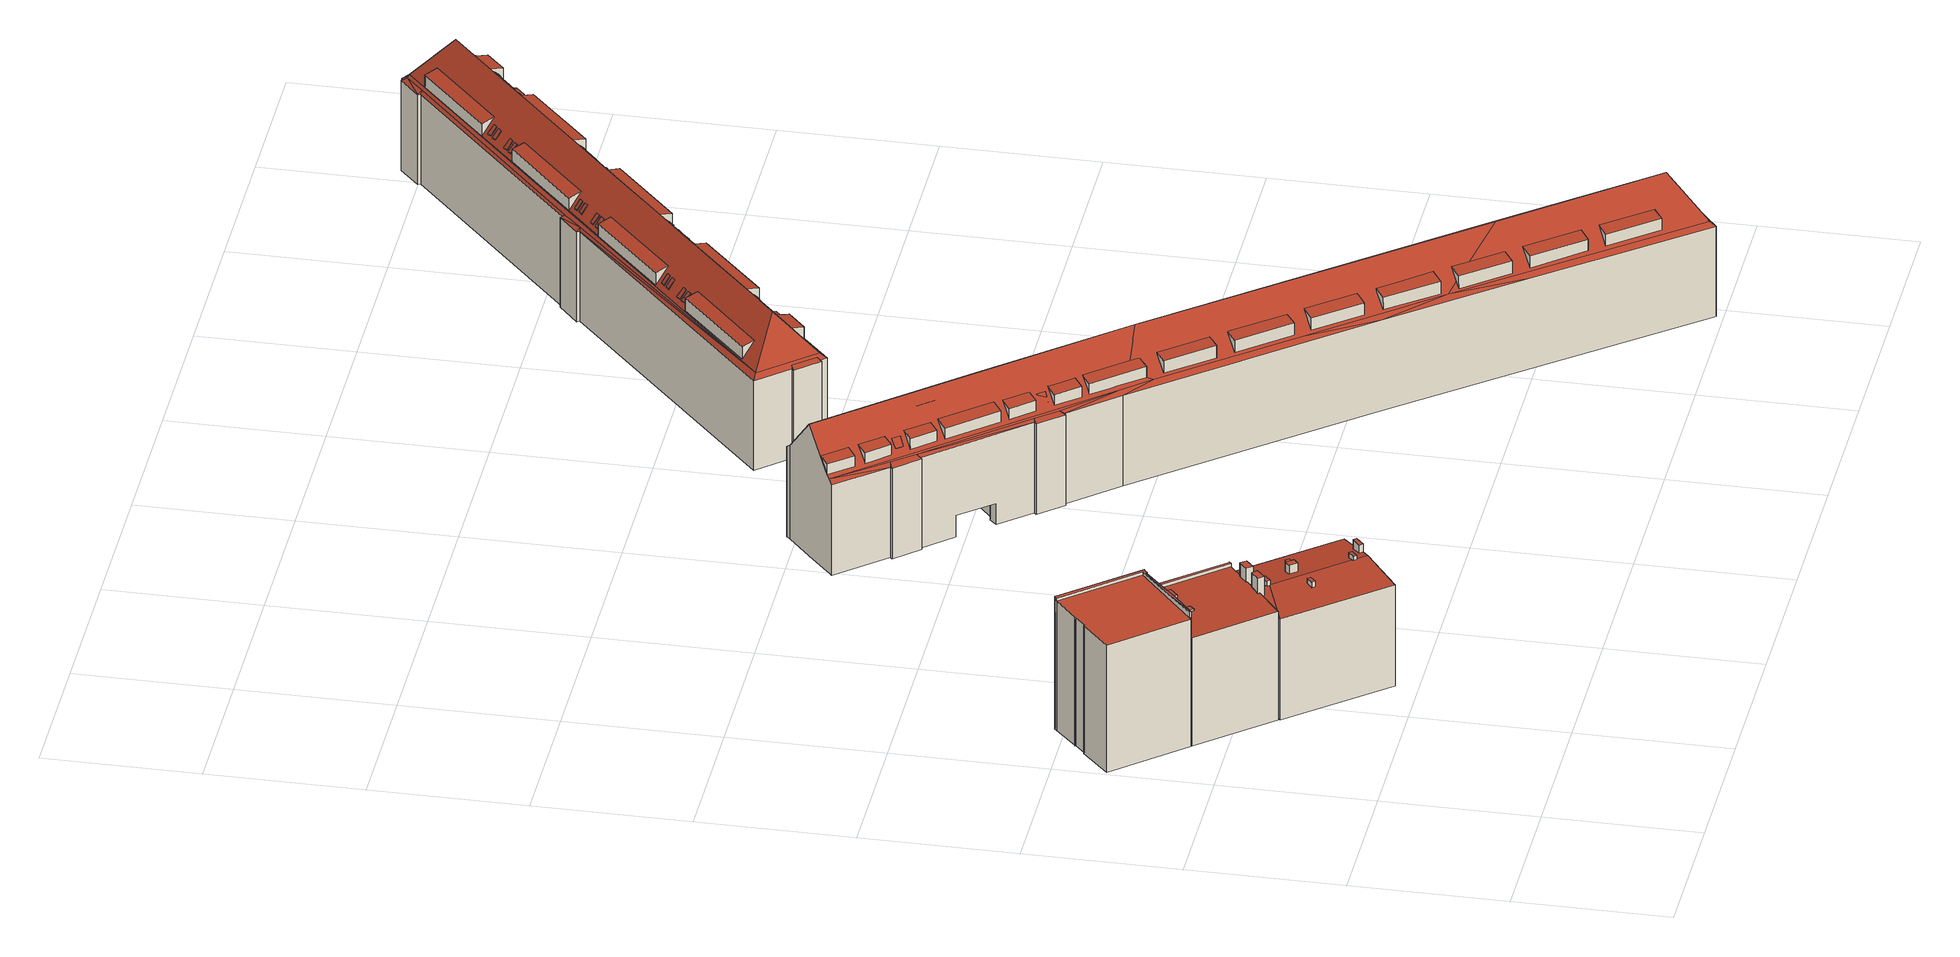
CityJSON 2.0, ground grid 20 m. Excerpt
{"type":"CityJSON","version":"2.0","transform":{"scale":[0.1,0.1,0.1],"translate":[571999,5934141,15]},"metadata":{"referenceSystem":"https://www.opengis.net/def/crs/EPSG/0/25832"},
"CityObjects":{
"building1":{"type":"Building","attributes":{"Grundfläche 2D":"278.230188","Grundhöhe NN":"15.889"},"children":["building1-1","building1-2","building1-3"],"geometry":[{"type":"Solid","lod":"3","boundaries":[[[[0,1,2]],[[3,4,5,6,7,8,9,10,11,12,13,14,15,16,17,18,19,20,1,0]],[[21,22,23,24,25,26,27,28,29,30,31,32,33,34,35,36,37,38,39,40,41,42]],[[0,2,43,44]],[[3,0,44,45]],[[4,3,45,46]],[[5,4,46,47]],[[6,5,47,48]],[[7,6,48,49]],[[9,8,7,49,50,23,22]],[[9,22,21,10]],[[10,21,42,11]],[[11,42,41,12]],[[12,41,40,13]],[[13,40,39,14]],[[15,14,39,38,51]],[[15,51,38,37,52,53,17,16]],[[19,18,17,53,54]],[[2,1,55,43]],[[20,19,54,56]],[[1,20,56,55]],[[52,37,36,35,57,58]],[[24,23,50,59]],[[25,24,59,60]],[[26,25,60,61]],[[27,26,61,62]],[[28,27,62,63]],[[32,31,64,65]],[[29,28,63,66]],[[30,29,66,67]],[[31,30,67,64]],[[33,32,65,68]],[[35,34,33,68,69,57]],[[66,63,62,61,60,59,50,49,48,47,46,45,44,43,55,56,54,53,52,58,57,69,68,65,64,67]]]],"semantics":{"surfaces":[{"type":"RoofSurface"},{"type":"WallSurface"},{"type":"GroundSurface"}],"values":[[0,0,0,1,1,1,1,1,1,1,1,1,1,1,1,1,1,1,1,1,1,1,1,1,1,1,1,1,1,1,1,1,1,2]]}}]},
"building1-1":{"type":"BuildingInstallation","parents":["building1"],"geometry":[{"type":"MultiSurface","lod":"3","boundaries":[[[70,71,72,73]],[[74,75,76,77,72,71]],[[74,78,79,75]],[[80,77,76,81,82,83,84,85]],[[7,8,9,71,70,73]],[[9,10,74,71]],[[78,74,10,11]],[[11,12,79,78]],[[75,79,12,13]],[[13,14,76,75]],[[14,15,81,76]],[[15,16,17,83,82,81]],[[17,18,19,84,83]],[[19,20,85,84]],[[80,85,20,86]],[[77,80,86,7,73,72]]],"semantics":{"surfaces":[{"type":"RoofSurface"},{"type":"WallSurface"}],"values":[0,0,0,0,1,1,1,1,1,1,1,1,1,1,1,1]}}]},
"building1-2":{"type":"BuildingInstallation","parents":["building1"],"geometry":[{"type":"MultiSurface","lod":"3","boundaries":[[[87,88,89,51,90]],[[37,89,88,87,35,36]],[[38,51,89,37]],[[38,34,90,51]],[[35,87,90,34]]],"semantics":{"surfaces":[{"type":"RoofSurface"},{"type":"WallSurface"}],"values":[0,1,1,1,1]}}]},
"building1-3":{"type":"BuildingInstallation","parents":["building1"],"geometry":[{"type":"MultiSurface","lod":"3","boundaries":[[[91,92,93,94]],[[94,93,95,96]],[[91,94,96,97]],[[92,91,97,98]],[[93,92,98,95]]],"semantics":{"surfaces":[{"type":"RoofSurface"},{"type":"WallSurface"}],"values":[0,1,1,1,1]}}]},
"building2":{"type":"Building","attributes":{"Grundfläche 2D":"198.498826","Grundhöhe NN":"16.097"},"children":["building2-1","building2-2","building2-3","building2-4","building2-5","building2-6","building2-7","building2-8"],"geometry":[{"type":"Solid","lod":"3","boundaries":[[[[99,100,101,102,103,104]],[[105,106,107,108,109,110,111,112,113,114,102,101,100,99,115,116,117,118,119,120]],[[102,114,102,101]],[[103,102,114,113,112,121,122,123]],[[104,103,124,125]],[[117,116,115,99,104,125,126]],[[118,117,126,127]],[[128,120,119,118,127,129]],[[105,120,128,130]],[[131,108,107,106,105,130,132]],[[110,109,133,134]],[[112,111,135,136]],[[122,121,137,138]],[[109,108,131,133]],[[111,110,134,135]],[[121,112,136,137]],[[123,122,138,139]],[[103,123,139,124]],[[133,131,132,130,128,129,127,126,125,124,139,138,137,136,135,134]]]],"semantics":{"surfaces":[{"type":"RoofSurface"},{"type":"WallSurface"},{"type":"GroundSurface"}],"values":[[0,0,0,0,1,1,1,1,1,1,1,1,1,1,1,1,1,1,2]]}}]},
"building2-1":{"type":"BuildingInstallation","parents":["building2"],"geometry":[{"type":"MultiSurface","lod":"3","boundaries":[[[140,141,142,143]],[[116,144,143,142]],[[140,143,144,145]],[[145,115,141,140]],[[115,116,142,141]]],"semantics":{"surfaces":[{"type":"RoofSurface"},{"type":"WallSurface"}],"values":[0,1,1,1,1]}}]},
"building2-2":{"type":"BuildingInstallation","parents":["building2"],"geometry":[{"type":"MultiSurface","lod":"3","boundaries":[[[146,147,148,149]],[[150,151,149,148]],[[151,152,146,149]],[[152,153,147,146]]],"semantics":{"surfaces":[{"type":"RoofSurface"},{"type":"WallSurface"}],"values":[0,1,1,1]}}]},
"building2-3":{"type":"BuildingInstallation","parents":["building2"],"geometry":[{"type":"MultiSurface","lod":"3","boundaries":[[[154,155,156,157]],[[158,159,157,156]],[[154,157,159,160]],[[160,161,155,154]],[[156,155,161,158]]],"semantics":{"surfaces":[{"type":"RoofSurface"},{"type":"WallSurface"}],"values":[0,1,1,1,1]}}]},
"building2-4":{"type":"BuildingInstallation","parents":["building2"],"geometry":[{"type":"MultiSurface","lod":"3","boundaries":[[[162,163,164,165]],[[166,163,162,167,100]],[[164,163,166,168]],[[101,169,165,164,168]],[[162,165,169,167]]],"semantics":{"surfaces":[{"type":"RoofSurface"},{"type":"WallSurface"}],"values":[0,1,1,1,1]}}]},
"building2-5":{"type":"BuildingInstallation","parents":["building2"],"geometry":[{"type":"MultiSurface","lod":"3","boundaries":[[[170,171,172,173,174,175,148,147]],[[176,175,174,173,177,178]],[[176,150,148,175]],[[153,179,170,147]],[[172,171,170,179,180,181]],[[181,177,173,172]]],"semantics":{"surfaces":[{"type":"RoofSurface"},{"type":"WallSurface"}],"values":[0,1,1,1,1,1]}}]},
"building2-6":{"type":"BuildingInstallation","parents":["building2"],"geometry":[{"type":"MultiSurface","lod":"3","boundaries":[[[182,183,184,185,186,187,188,189]],[[186,190,102,187]],[[188,187,102,191]],[[192,193,183,182,189,188,191,194]],[[193,114,195,185,184,183]],[[190,186,185,195]]],"semantics":{"surfaces":[{"type":"RoofSurface"},{"type":"WallSurface"}],"values":[0,1,1,1,1,1]}}]},
"building2-7":{"type":"BuildingInstallation","parents":["building2"],"geometry":[{"type":"MultiSurface","lod":"3","boundaries":[[[196,197,198,199,200,201]],[[202,108,109,199,198,197]],[[109,110,200,199]],[[110,111,203,196,201,200]],[[197,196,203,202]]],"semantics":{"surfaces":[{"type":"RoofSurface"},{"type":"WallSurface"}],"values":[0,1,1,1,1]}}]},
"building2-8":{"type":"BuildingInstallation","parents":["building2"],"geometry":[{"type":"MultiSurface","lod":"3","boundaries":[[[204,205,206,207,208,209]],[[205,204,210,113]],[[113,112,121,207,206,205]],[[121,122,208,207]],[[122,123,210,204,209,208]]],"semantics":{"surfaces":[{"type":"RoofSurface"},{"type":"WallSurface"}],"values":[0,1,1,1,1]}}]},
"building3":{"type":"Building","attributes":{"Grundfläche 2D":"1236.718769","Grundhöhe NN":"16.078"},"children":["building3-1","building3-2","building3-3","building3-4","building3-5","building3-6","building3-7","building3-8","building3-9","building3-10","building3-11","building3-12","building3-13","building3-14","building3-15","building3-16","building3-17","building3-18","building3-19","building3-20","building3-21","building3-22","building3-23","building3-24","building3-25","building3-26","building3-27","building3-28","building3-29"],"geometry":[{"type":"Solid","lod":"3","boundaries":[[[[211,212,213,214,215,216]],[[217,218,219,220,221,222]],[[223,224,225]],[[225,224,226,227]],[[228,229,230]],[[228,231,229]],[[232,233,231,234]],[[235,233,236]],[[235,237,233]],[[238,239,240,237]],[[241,240,239]],[[241,242,243,244]],[[241,244,240]],[[245,246,247,243,242]],[[248,249,246]],[[246,249,247]],[[248,250,251,249]],[[252,251,250]],[[253,254,255,256,257,258,252]],[[252,258,251]],[[259,254,253]],[[260,255,259]],[[255,254,259]],[[256,255,260]],[[261,262,263,264,257,256]],[[265,262,261]],[[266,262,265]],[[267,263,266]],[[266,263,262]],[[268,269,270,271,272,264,267]],[[267,264,263]],[[273,269,268]],[[274,270,273]],[[273,270,269]],[[271,270,274]],[[275,272,271]],[[276,277,275]],[[277,272,275]],[[278,279,277,276]],[[280,279,278]],[[281,279,280]],[[282,283,281]],[[281,283,279]],[[284,285,282]],[[285,283,282]],[[244,229,231,233,237,240]],[[277,279,283,272]],[[286,229,244,243,287,288,289,290,291,292,293,294,295,296,297,298],[299,300,301,302]],[[303,304,305,306,249,251,307,308,309],[310,311,312,313],[314,315,316,317,318,319]],[[320,287,243,247,249,306,321,309,308,295,294],[322,323,324,325,326,327],[216,328,329,330,213,212,211],[331,332,333,334],[335,336,337,338,339,340]],[[319,341,342,315,314]],[[343,344,345,346,347,348]],[[349,350,351,352,353]],[[295,354,355,356,283,285,297,296],[357,358,359,360,361,362,363,364,365],[366,367,368,369],[218,217,370,371,372,373]],[[374,257,375,376]],[[272,283,356,377,378,379,380,354,295,308,307,258,257,264],[374,381,382,383,384,375,257],[385,386,387,388,389,390,391,385,272],[392,349,393,394,395,350],[347,396,397,398,344,343,348],[399,400,401,402,403,404,405],[224,223,406,407,408,226,224,295],[409,410,409,388]],[[360,359,358,411,412,413,414,415,361]],[[416,417,390,389,388,418,419]],[[420,421,422,384,383,382]],[[423,424,312,311]],[[299,302,425,426]],[[294,293,292,427,428,320]],[[403,402,429,430,431,432,433]],[[309,321,434,435,303]],[[327,436,437,323,322]],[[355,354,380,379,438,439]],[[440,441,367,366]],[[442,443,331,334]],[[444,445,338,337]],[[234,231,228]],[[236,233,232]],[[238,237,235]],[[251,258,307]],[[216,215,328]],[[214,213,330,329]],[[329,328,215,214]],[[372,371,220,219]],[[220,371,370,217,222,221]],[[219,218,373,372]],[[227,226,408,407]],[[407,406,225,227]],[[223,225,406]],[[341,319,318]],[[318,317,342,341]],[[342,317,316,315]],[[398,397,346,345]],[[396,347,346,397]],[[345,344,398]],[[357,365,364,363,414,413,412,411]],[[363,362,415,414]],[[361,415,362]],[[411,358,357]],[[386,385,416,419]],[[385,391,417,416]],[[390,417,391]],[[419,418,388,387,386]],[[374,376,422,421]],[[422,376,375,384]],[[421,420,382,381,374]],[[424,313,312]],[[311,310,423]],[[424,423,310,313]],[[426,425,301,300]],[[426,300,299]],[[302,301,425]],[[287,320,428]],[[427,292,291,290]],[[288,287,428,427,290,289]],[[405,431,430,400,399]],[[405,404,432,431]],[[404,403,433,432]],[[430,429,402,401,400]],[[303,435,304]],[[434,321,306,305]],[[305,304,435,434]],[[436,327,326]],[[325,324,437,436,326]],[[323,437,324]],[[395,351,350]],[[395,394,352,351]],[[394,393,349,353,352]],[[350,349,392]],[[438,379,378]],[[378,377,439,438]],[[439,377,356,355]],[[369,440,366]],[[369,368,441,440]],[[367,441,368]],[[443,332,331]],[[334,333,442]],[[443,442,333,332]],[[338,445,340,339]],[[444,337,336]],[[335,340,445,444,336]],[[228,230,446,447]],[[234,228,447,448]],[[232,234,448,449]],[[236,232,449,450]],[[451,452,453,454,455,235,236,450]],[[238,235,455,456]],[[239,238,456,457]],[[241,239,457,458]],[[242,241,458,459]],[[460,461,462,250,248,246,245,242,459,463]],[[252,250,462,464]],[[253,252,464,465]],[[259,253,465,466]],[[260,259,466,467]],[[256,260,467,468]],[[261,256,468,469]],[[265,261,469,470]],[[266,265,470,471]],[[267,266,471,472]],[[268,267,472,473]],[[273,268,473,474]],[[274,273,474,475]],[[271,274,475,476]],[[275,271,476,477]],[[276,275,477,478]],[[278,276,478,479]],[[280,278,479,480]],[[281,280,480,481]],[[481,482,483,484,485,486,487,284,282,281]],[[230,229,286,298,297,285,488,489,490,491,446]],[[285,284,487,488]],[[492,493,494,495]],[[493,496,497,494]],[[497,496,483,482]],[[498,486,485,499]],[[499,500,501,498]],[[500,502,503,501]],[[502,504,505,503]],[[505,504,452,451]],[[506,454,453,507]],[[507,492,495,506]],[[473,472,471,470,469,468,467,466,465,464,462,461,460,463,459,458,457,456,455,454,506,495,494,497,482,481,480,479,478,477,476,475,474]],[[505,451,450,449,448,447,446,491,490,489,488,487,486,498,501,503]],[[453,452,504,502,500,499,485,484,483,496,493,492,507]]]],"semantics":{"surfaces":[{"type":"RoofSurface"},{"type":"WallSurface"},{"type":"GroundSurface"},{"type":"OuterCeilingSurface"}],"values":[[0,0,0,0,0,0,0,0,0,0,0,0,0,0,0,0,0,0,0,0,0,0,0,0,0,0,0,0,0,0,0,0,0,0,0,0,0,0,0,0,0,0,0,0,0,0,0,0,0,0,0,0,0,0,0,0,0,0,0,0,0,0,0,0,0,0,0,0,0,0,0,0,0,1,1,1,1,1,1,1,1,1,1,1,1,1,1,1,1,1,1,1,1,1,1,1,1,1,1,1,1,1,1,1,1,1,1,1,1,1,1,1,1,1,1,1,1,1,1,1,1,1,1,1,1,1,1,1,1,1,1,1,1,1,1,1,1,1,1,1,1,1,1,1,1,1,1,1,1,1,1,1,1,1,1,1,1,1,1,1,1,1,1,1,1,1,1,1,1,1,1,1,1,1,1,2,2,3]]}}]},
"building3-1":{"type":"BuildingInstallation","parents":["building3"],"geometry":[{"type":"MultiSurface","lod":"3","boundaries":[[[508,509,510,511]],[[511,510,512,513]],[[508,511,513,514]],[[509,508,514,515]],[[510,509,515,512]]],"semantics":{"surfaces":[{"type":"RoofSurface"},{"type":"WallSurface"}],"values":[0,1,1,1,1]}}]},
"building3-2":{"type":"BuildingInstallation","parents":["building3"],"geometry":[{"type":"MultiSurface","lod":"3","boundaries":[[[516,517,518,519]],[[517,516,520,521]],[[519,518,522,523]],[[516,519,523,520]],[[518,517,521,522]]],"semantics":{"surfaces":[{"type":"RoofSurface"},{"type":"WallSurface"}],"values":[0,1,1,1,1]}}]},
"building3-3":{"type":"BuildingInstallation","parents":["building3"],"geometry":[{"type":"MultiSurface","lod":"3","boundaries":[[[524,525,526,527]],[[528,529,524,527]],[[525,524,529]],[[527,526,528]]],"semantics":{"surfaces":[{"type":"RoofSurface"},{"type":"WallSurface"}],"values":[0,1,1,1]}}]},
"building3-4":{"type":"BuildingInstallation","parents":["building3"],"geometry":[{"type":"MultiSurface","lod":"3","boundaries":[[[530,531,532,533]],[[533,532,534,535]],[[530,533,535,536]],[[531,530,536,537]],[[532,531,537,534]]],"semantics":{"surfaces":[{"type":"RoofSurface"},{"type":"WallSurface"}],"values":[0,1,1,1,1]}}]},
"building3-5":{"type":"BuildingInstallation","parents":["building3"],"geometry":[{"type":"MultiSurface","lod":"3","boundaries":[[[538,539,540,541]],[[541,540,542,543]],[[538,541,543,544]],[[539,538,544,545]],[[540,539,545,542]]],"semantics":{"surfaces":[{"type":"RoofSurface"},{"type":"WallSurface"}],"values":[0,1,1,1,1]}}]},
"building3-6":{"type":"BuildingInstallation","parents":["building3"],"geometry":[{"type":"MultiSurface","lod":"3","boundaries":[[[546,547,548,549]],[[549,548,550,551]],[[546,549,551,552]],[[547,546,552,553]],[[548,547,553,550]]],"semantics":{"surfaces":[{"type":"RoofSurface"},{"type":"WallSurface"}],"values":[0,1,1,1,1]}}]},
"building3-7":{"type":"BuildingInstallation","parents":["building3"],"geometry":[{"type":"MultiSurface","lod":"3","boundaries":[[[554,555,556,557]],[[555,554,558,559]],[[557,556,560,561]],[[554,557,561,558]],[[556,555,559,560]]],"semantics":{"surfaces":[{"type":"RoofSurface"},{"type":"WallSurface"}],"values":[0,1,1,1,1]}}]},
"building3-8":{"type":"BuildingInstallation","parents":["building3"],"geometry":[{"type":"MultiSurface","lod":"3","boundaries":[[[562,563,564,565]],[[564,563,566,567]],[[565,564,567,568]],[[562,565,568,569]],[[563,562,569,566]]],"semantics":{"surfaces":[{"type":"RoofSurface"},{"type":"WallSurface"}],"values":[0,1,1,1,1]}}]},
"building3-9":{"type":"BuildingInstallation","parents":["building3"],"geometry":[{"type":"MultiSurface","lod":"3","boundaries":[[[570,571,572,573,574]],[[574,573,575,576]],[[577,571,570,574,576,578]],[[572,571,577,579]],[[573,572,579,575]]],"semantics":{"surfaces":[{"type":"RoofSurface"},{"type":"WallSurface"}],"values":[0,1,1,1,1]}}]},
"building3-10":{"type":"BuildingInstallation","parents":["building3"],"geometry":[{"type":"MultiSurface","lod":"3","boundaries":[[[580,581,582,583]],[[583,582,584,585]],[[581,580,586,587]],[[580,583,585,586]],[[582,581,587,584]]],"semantics":{"surfaces":[{"type":"RoofSurface"},{"type":"WallSurface"}],"values":[0,1,1,1,1]}}]},
"building3-11":{"type":"BuildingInstallation","parents":["building3"],"geometry":[{"type":"MultiSurface","lod":"3","boundaries":[[[588,589,590,591,592,593]],[[594,595,589,588]],[[595,591,590,589]],[[588,593,594]]],"semantics":{"surfaces":[{"type":"RoofSurface"},{"type":"WallSurface"}],"values":[0,1,1,1]}}]},
"building3-12":{"type":"BuildingInstallation","parents":["building3"],"geometry":[{"type":"MultiSurface","lod":"3","boundaries":[[[596,597,598,599]],[[599,598,600,601]],[[596,599,601,602]],[[597,596,602,603]],[[598,597,603,600]]],"semantics":{"surfaces":[{"type":"RoofSurface"},{"type":"WallSurface"}],"values":[0,1,1,1,1]}}]},
"building3-13":{"type":"BuildingInstallation","parents":["building3"],"geometry":[{"type":"MultiSurface","lod":"3","boundaries":[[[604,605,606,607]],[[605,608,606]],[[607,609,604]],[[605,604,609,608]]],"semantics":{"surfaces":[{"type":"RoofSurface"},{"type":"WallSurface"}],"values":[0,1,1,1]}}]},
"building3-14":{"type":"BuildingInstallation","parents":["building3"],"geometry":[{"type":"MultiSurface","lod":"3","boundaries":[[[610,611,612,613]],[[612,611,614,615]],[[611,610,616,614]],[[610,613,617,616]],[[613,612,615,617]]],"semantics":{"surfaces":[{"type":"RoofSurface"},{"type":"WallSurface"}],"values":[0,1,1,1,1]}}]},
"building3-15":{"type":"BuildingInstallation","parents":["building3"],"geometry":[{"type":"MultiSurface","lod":"3","boundaries":[[[618,619,620,621,622,623]],[[624,625,621,620]],[[623,622,621,625,626]],[[626,627,628,619,618,623]],[[628,624,620,619]]],"semantics":{"surfaces":[{"type":"RoofSurface"},{"type":"WallSurface"}],"values":[0,1,1,1,1]}}]},
"building3-16":{"type":"BuildingInstallation","parents":["building3"],"geometry":[{"type":"MultiSurface","lod":"3","boundaries":[[[629,630,631,632,633]],[[629,634,631,630]],[[634,635,632,631]],[[633,632,635]]],"semantics":{"surfaces":[{"type":"RoofSurface"},{"type":"WallSurface"}],"values":[0,1,1,1]}}]},
"building3-17":{"type":"BuildingInstallation","parents":["building3"],"geometry":[{"type":"MultiSurface","lod":"3","boundaries":[[[636,637,638,639]],[[638,637,640,641]],[[639,638,641,642]],[[636,639,642,643]],[[637,636,643,640]]],"semantics":{"surfaces":[{"type":"RoofSurface"},{"type":"WallSurface"}],"values":[0,1,1,1,1]}}]},
"building3-18":{"type":"BuildingInstallation","parents":["building3"],"geometry":[{"type":"MultiSurface","lod":"3","boundaries":[[[644,645,646,647]],[[647,646,648,649]],[[649,650,644,647]],[[645,644,650]]],"semantics":{"surfaces":[{"type":"RoofSurface"},{"type":"WallSurface"}],"values":[0,1,1,1]}}]},
"building3-19":{"type":"BuildingInstallation","parents":["building3"],"geometry":[{"type":"MultiSurface","lod":"3","boundaries":[[[651,652,653,654]],[[654,653,655,656]],[[653,652,657,655]],[[651,654,656,658]],[[652,651,658,657]]],"semantics":{"surfaces":[{"type":"RoofSurface"},{"type":"WallSurface"}],"values":[0,1,1,1,1]}}]},
"building3-20":{"type":"BuildingInstallation","parents":["building3"],"geometry":[{"type":"MultiSurface","lod":"3","boundaries":[[[659,660,661,662]],[[660,659,663,664]],[[661,660,664,665]],[[662,661,665,666]],[[659,662,666,663]]],"semantics":{"surfaces":[{"type":"RoofSurface"},{"type":"WallSurface"}],"values":[0,1,1,1,1]}}]},
"building3-21":{"type":"BuildingInstallation","parents":["building3"],"geometry":[{"type":"MultiSurface","lod":"3","boundaries":[[[667,668,669,298,670,671,672]],[[673,668,667,672,286,674]],[[675,669,668,673]],[[298,286,672,671,670]]],"semantics":{"surfaces":[{"type":"RoofSurface"},{"type":"WallSurface"}],"values":[0,1,1,1]}}]},
"building3-22":{"type":"BuildingInstallation","parents":["building3"],"geometry":[{"type":"MultiSurface","lod":"3","boundaries":[[[676,677,678,679]],[[679,678,680,681]],[[676,679,681,682]],[[677,676,682,683]],[[678,677,683,680]]],"semantics":{"surfaces":[{"type":"RoofSurface"},{"type":"WallSurface"}],"values":[0,1,1,1,1]}}]},
"building3-23":{"type":"BuildingInstallation","parents":["building3"],"geometry":[{"type":"MultiSurface","lod":"3","boundaries":[[[684,685,686,687,688]],[[689,690,686,685]],[[691,692,689,685,684,688]],[[693,691,688,687]],[[694,693,687,686,690]]],"semantics":{"surfaces":[{"type":"RoofSurface"},{"type":"WallSurface"}],"values":[0,1,1,1,1]}}]},
"building3-24":{"type":"BuildingInstallation","parents":["building3"],"geometry":[{"type":"MultiSurface","lod":"3","boundaries":[[[695,696,697,698]],[[697,696,699,700]],[[696,695,701,699]],[[698,697,700,702]],[[695,698,702,701]]],"semantics":{"surfaces":[{"type":"RoofSurface"},{"type":"WallSurface"}],"values":[0,1,1,1,1]}}]},
"building3-25":{"type":"BuildingInstallation","parents":["building3"],"geometry":[{"type":"MultiSurface","lod":"3","boundaries":[[[703,704,705,706]],[[706,705,707,708]],[[703,706,708,709]],[[704,703,709,710]],[[705,704,710,707]]],"semantics":{"surfaces":[{"type":"RoofSurface"},{"type":"WallSurface"}],"values":[0,1,1,1,1]}}]},
"building3-26":{"type":"BuildingInstallation","parents":["building3"],"geometry":[{"type":"MultiSurface","lod":"3","boundaries":[[[711,712,713,714,715]],[[716,717,713,712]],[[718,719,711,715]],[[718,715,714,713,717,720]],[[711,719,721]],[[712,711,721,716]]],"semantics":{"surfaces":[{"type":"RoofSurface"},{"type":"WallSurface"}],"values":[0,1,1,1,1,1]}}]},
"building3-27":{"type":"BuildingInstallation","parents":["building3"],"geometry":[{"type":"MultiSurface","lod":"3","boundaries":[[[722,723,724,725,726]],[[727,724,723]],[[727,728,725,724]],[[726,725,728,729]]],"semantics":{"surfaces":[{"type":"RoofSurface"},{"type":"WallSurface"}],"values":[0,1,1,1]}}]},
"building3-28":{"type":"BuildingInstallation","parents":["building3"],"geometry":[{"type":"MultiSurface","lod":"3","boundaries":[[[730,731,732,733]],[[731,730,734,735]],[[733,732,736,737]],[[730,733,737,734]],[[732,731,735,736]]],"semantics":{"surfaces":[{"type":"RoofSurface"},{"type":"WallSurface"}],"values":[0,1,1,1,1]}}]},
"building3-29":{"type":"BuildingInstallation","parents":["building3"],"geometry":[{"type":"MultiSurface","lod":"3","boundaries":[[[738,739,740,741,742,743]],[[744,409,738,743]],[[409,745,739,738]],[[746,747,741,740]],[[743,742,741,747,410,744]],[[745,746,740,739]]],"semantics":{"surfaces":[{"type":"RoofSurface"},{"type":"WallSurface"}],"values":[0,1,1,1,1,1]}}]},
"building4":{"type":"Building","attributes":{"Grundfläche 2D":"851.308437","Grundhöhe NN":"15.961"},"children":["building4-1","building4-2","building4-3","building4-4","building4-5","building4-6","building4-7","building4-8","building4-9","building4-10","building4-11","building4-12","building4-13","building4-14","building4-15","building4-16","building4-17","building4-18","building4-19","building4-20","building4-21","building4-22","building4-23","building4-24","building4-25","building4-26","building4-27","building4-28","building4-29","building4-30"],"geometry":[{"type":"Solid","lod":"3","boundaries":[[[[748,749,750,751]],[[752,753,754,755]],[[756,757,758,759]],[[760,761,762,763]],[[764,765,766,767]],[[768,769,770,771]],[[772,773,774,775]],[[776,777,778]],[[779,780,781,782]],[[783,784,785,786]],[[787,788,789]],[[790,791,792,788]],[[792,793,794,795,788]],[[796,795,794]],[[797,796,798]],[[797,799,796]],[[800,799,801]],[[802,799,800]],[[803,804,802,805]],[[806,807,808]],[[808,807,804]],[[778,777,807]],[[802,804,807,777,796,799]],[[809,785,784,788,810,811]],[[788,795,810]],[[788,784,789]],[[812,813,810,795],[814,815,771,770],[816,755,754,817],[818,819,820,748,751,821]],[[822,782,781,823,811,810,777,776]],[[813,777,810]],[[779,782,822]],[[823,781,780]],[[786,785,809]],[[789,784,783]],[[790,788,787]],[[793,792,791]],[[798,796,794]],[[812,795,796]],[[801,799,797]],[[805,802,800]],[[808,804,803]],[[778,807,806]],[[812,796,777,813],[766,765,824,825],[772,775,826,827],[828,761,760,829],[830,831,758,757],[829,827,796]],[[796,827,829]],[[749,748,820,819]],[[819,818,750,749]],[[750,818,821,751]],[[755,816,752]],[[753,752,816,817]],[[753,817,754]],[[758,831,759]],[[756,759,831,830]],[[756,830,757]],[[763,762,828,829]],[[763,829,760]],[[761,828,762]],[[825,767,766]],[[825,824,764,767]],[[824,765,764]],[[769,814,770]],[[771,815,768]],[[769,768,815,814]],[[773,772,827]],[[827,826,774,773]],[[826,775,774]],[[832,833,822,776]],[[833,834,779,822]],[[834,835,780,779]],[[835,836,823,780]],[[837,838,809,811]],[[836,837,811,823]],[[838,839,786,809]],[[839,840,783,786]],[[840,841,789,783]],[[841,842,787,789]],[[842,843,790,787]],[[843,844,791,790]],[[844,845,793,791]],[[845,846,794,793]],[[846,847,798,794]],[[847,848,797,798]],[[849,850,800,801]],[[848,849,801,797]],[[850,851,805,800]],[[851,852,803,805]],[[852,853,808,803]],[[853,854,806,808]],[[854,855,778,806]],[[855,832,776,778]],[[847,846,845,844,843,842,841,840,839,838,837,836,835,834,833,832,855,854,853,852,851,850,849,848]]]],"semantics":{"surfaces":[{"type":"RoofSurface"},{"type":"WallSurface"},{"type":"GroundSurface"}],"values":[[0,0,0,0,0,0,0,0,0,0,0,0,0,0,0,0,0,0,0,0,0,0,0,0,0,0,0,0,0,0,0,0,0,0,0,0,0,0,0,0,0,0,0,1,1,1,1,1,1,1,1,1,1,1,1,1,1,1,1,1,1,1,1,1,1,1,1,1,1,1,1,1,1,1,1,1,1,1,1,1,1,1,1,1,1,1,1,1,2]]}}]},
"building4-1":{"type":"BuildingInstallation","parents":["building4"],"geometry":[{"type":"MultiSurface","lod":"3","boundaries":[[[856,857,858,859]],[[856,859,860,861]],[[859,858,862,860]],[[857,856,861,863]],[[858,857,863,862]]],"semantics":{"surfaces":[{"type":"RoofSurface"},{"type":"WallSurface"}],"values":[0,1,1,1,1]}}]},
"building4-2":{"type":"BuildingInstallation","parents":["building4"],"geometry":[{"type":"MultiSurface","lod":"3","boundaries":[[[864,865,866,867]],[[864,867,868,869]],[[867,866,870,868]],[[865,864,869,871]],[[866,865,871,870]]],"semantics":{"surfaces":[{"type":"RoofSurface"},{"type":"WallSurface"}],"values":[0,1,1,1,1]}}]},
"building4-3":{"type":"BuildingInstallation","parents":["building4"],"geometry":[{"type":"MultiSurface","lod":"3","boundaries":[[[872,873,874,875]],[[873,872,876,877]],[[875,874,878,879]],[[872,875,879,876]],[[874,873,877,878]]],"semantics":{"surfaces":[{"type":"RoofSurface"},{"type":"WallSurface"}],"values":[0,1,1,1,1]}}]},
"building4-4":{"type":"BuildingInstallation","parents":["building4"],"geometry":[{"type":"MultiSurface","lod":"3","boundaries":[[[880,881,882,883]],[[882,881,884,885]],[[883,882,885,886]],[[880,883,886,887]],[[881,880,887,884]]],"semantics":{"surfaces":[{"type":"RoofSurface"},{"type":"WallSurface"}],"values":[0,1,1,1,1]}}]},
"building4-5":{"type":"BuildingInstallation","parents":["building4"],"geometry":[{"type":"MultiSurface","lod":"3","boundaries":[[[888,889,890,891]],[[888,891,892,893]],[[891,890,894,892]],[[889,888,893,895]],[[890,889,895,894]]],"semantics":{"surfaces":[{"type":"RoofSurface"},{"type":"WallSurface"}],"values":[0,1,1,1,1]}}]},
"building4-6":{"type":"BuildingInstallation","parents":["building4"],"geometry":[{"type":"MultiSurface","lod":"3","boundaries":[[[896,897,898,899]],[[898,897,900,901]],[[899,898,901,902]],[[896,899,902,903]],[[897,896,903,900]]],"semantics":{"surfaces":[{"type":"RoofSurface"},{"type":"WallSurface"}],"values":[0,1,1,1,1]}}]},
"building4-7":{"type":"BuildingInstallation","parents":["building4"],"geometry":[{"type":"MultiSurface","lod":"3","boundaries":[[[904,905,906,907]],[[907,908,904]],[[905,909,906]],[[909,908,907,906]]],"semantics":{"surfaces":[{"type":"RoofSurface"},{"type":"WallSurface"}],"values":[0,1,1,1]}}]},
"building4-8":{"type":"BuildingInstallation","parents":["building4"],"geometry":[{"type":"MultiSurface","lod":"3","boundaries":[[[910,911,912,913]],[[912,911,914,915]],[[913,912,915,916]],[[910,913,916,917]],[[911,910,917,914]]],"semantics":{"surfaces":[{"type":"RoofSurface"},{"type":"WallSurface"}],"values":[0,1,1,1,1]}}]},
"building4-9":{"type":"BuildingInstallation","parents":["building4"],"geometry":[{"type":"MultiSurface","lod":"3","boundaries":[[[918,919,920,921,922,923]],[[924,925,923,922]],[[925,926,919,918,923]],[[926,927,920,919]],[[922,921,920,927,928,924]]],"semantics":{"surfaces":[{"type":"RoofSurface"},{"type":"WallSurface"}],"values":[0,1,1,1,1]}}]},
"building4-10":{"type":"BuildingInstallation","parents":["building4"],"geometry":[{"type":"MultiSurface","lod":"3","boundaries":[[[929,930,931,932]],[[932,931,933,934]],[[929,932,934,935]],[[930,929,935,936]],[[931,930,936,933]]],"semantics":{"surfaces":[{"type":"RoofSurface"},{"type":"WallSurface"}],"values":[0,1,1,1,1]}}]},
"building4-11":{"type":"BuildingInstallation","parents":["building4"],"geometry":[{"type":"MultiSurface","lod":"3","boundaries":[[[937,938,939,940]],[[939,938,941,942]],[[940,939,942,943]],[[937,940,943,944]],[[938,937,944,941]]],"semantics":{"surfaces":[{"type":"RoofSurface"},{"type":"WallSurface"}],"values":[0,1,1,1,1]}}]},
"building4-12":{"type":"BuildingInstallation","parents":["building4"],"geometry":[{"type":"MultiSurface","lod":"3","boundaries":[[[945,946,947,948,949,950]],[[951,952,945,950]],[[953,954,948,947]],[[954,955,951,950,949,948]],[[947,946,945,952,953]]],"semantics":{"surfaces":[{"type":"RoofSurface"},{"type":"WallSurface"}],"values":[0,1,1,1,1]}}]},
"building4-13":{"type":"BuildingInstallation","parents":["building4"],"geometry":[{"type":"MultiSurface","lod":"3","boundaries":[[[956,957,958,959]],[[956,959,960,961]],[[959,958,962,960]],[[957,956,961,963]],[[958,957,963,962]]],"semantics":{"surfaces":[{"type":"RoofSurface"},{"type":"WallSurface"}],"values":[0,1,1,1,1]}}]},
"building4-14":{"type":"BuildingInstallation","parents":["building4"],"geometry":[{"type":"MultiSurface","lod":"3","boundaries":[[[964,965,966,967]],[[967,966,968,969]],[[967,969,964]],[[966,965,968]]],"semantics":{"surfaces":[{"type":"RoofSurface"},{"type":"WallSurface"}],"values":[0,1,1,1]}}]},
"building4-15":{"type":"BuildingInstallation","parents":["building4"],"geometry":[{"type":"MultiSurface","lod":"3","boundaries":[[[970,971,972,973]],[[973,972,974,975]],[[973,975,970]],[[972,971,974]]],"semantics":{"surfaces":[{"type":"RoofSurface"},{"type":"WallSurface"}],"values":[0,1,1,1]}}]},
"building4-16":{"type":"BuildingInstallation","parents":["building4"],"geometry":[{"type":"MultiSurface","lod":"3","boundaries":[[[976,977,978,979]],[[979,978,980,981]],[[979,981,976]],[[978,977,980]]],"semantics":{"surfaces":[{"type":"RoofSurface"},{"type":"WallSurface"}],"values":[0,1,1,1]}}]},
"building4-17":{"type":"BuildingInstallation","parents":["building4"],"geometry":[{"type":"MultiSurface","lod":"3","boundaries":[[[982,983,984,985]],[[985,984,986,987]],[[985,987,982]],[[984,983,986]]],"semantics":{"surfaces":[{"type":"RoofSurface"},{"type":"WallSurface"}],"values":[0,1,1,1]}}]},
"building4-18":{"type":"BuildingInstallation","parents":["building4"],"geometry":[{"type":"MultiSurface","lod":"3","boundaries":[[[988,989,990,991]],[[990,989,992,993]],[[991,990,993,994]],[[988,991,994,995]],[[989,988,995,992]]],"semantics":{"surfaces":[{"type":"RoofSurface"},{"type":"WallSurface"}],"values":[0,1,1,1,1]}}]},
"building4-19":{"type":"BuildingInstallation","parents":["building4"],"geometry":[{"type":"MultiSurface","lod":"3","boundaries":[[[996,997,998,999]],[[998,997,1000,1001]],[[999,998,1001,1002]],[[996,999,1002,1003]],[[997,996,1003,1000]]],"semantics":{"surfaces":[{"type":"RoofSurface"},{"type":"WallSurface"}],"values":[0,1,1,1,1]}}]},
"building4-20":{"type":"BuildingInstallation","parents":["building4"],"geometry":[{"type":"MultiSurface","lod":"3","boundaries":[[[1004,1005,1006,1007]],[[1006,1005,1008,1009]],[[1007,1006,1009,1010]],[[1004,1007,1010,1011]],[[1005,1004,1011,1008]]],"semantics":{"surfaces":[{"type":"RoofSurface"},{"type":"WallSurface"}],"values":[0,1,1,1,1]}}]},
"building4-21":{"type":"BuildingInstallation","parents":["building4"],"geometry":[{"type":"MultiSurface","lod":"3","boundaries":[[[1012,1013,1014,1015]],[[1014,1013,1016,1017]],[[1015,1014,1017,1018]],[[1012,1015,1018,1019]],[[1013,1012,1019,1016]]],"semantics":{"surfaces":[{"type":"RoofSurface"},{"type":"WallSurface"}],"values":[0,1,1,1,1]}}]},
"building4-22":{"type":"BuildingInstallation","parents":["building4"],"geometry":[{"type":"MultiSurface","lod":"3","boundaries":[[[1020,1021,1022,1023]],[[1022,1021,1024,1025]],[[1023,1022,1025,1026]],[[1020,1023,1026,1027]],[[1021,1020,1027,1024]]],"semantics":{"surfaces":[{"type":"RoofSurface"},{"type":"WallSurface"}],"values":[0,1,1,1,1]}}]},
"building4-23":{"type":"BuildingInstallation","parents":["building4"],"geometry":[{"type":"MultiSurface","lod":"3","boundaries":[[[1028,1029,1030,1031]],[[1030,1029,1032,1033]],[[1031,1030,1033,1034]],[[1028,1031,1034,1035]],[[1029,1028,1035,1032]]],"semantics":{"surfaces":[{"type":"RoofSurface"},{"type":"WallSurface"}],"values":[0,1,1,1,1]}}]},
"building4-24":{"type":"BuildingInstallation","parents":["building4"],"geometry":[{"type":"MultiSurface","lod":"3","boundaries":[[[1036,1037,1038,1039]],[[1038,1037,1040,1041]],[[1039,1038,1041,1042]],[[1036,1039,1042,1043]],[[1037,1036,1043,1040]]],"semantics":{"surfaces":[{"type":"RoofSurface"},{"type":"WallSurface"}],"values":[0,1,1,1,1]}}]},
"building4-25":{"type":"BuildingInstallation","parents":["building4"],"geometry":[{"type":"MultiSurface","lod":"3","boundaries":[[[1044,1045,1046,1047]],[[1046,1045,1048,1049]],[[1047,1046,1049,1050]],[[1044,1047,1050,1051]],[[1045,1044,1051,1048]]],"semantics":{"surfaces":[{"type":"RoofSurface"},{"type":"WallSurface"}],"values":[0,1,1,1,1]}}]},
"building4-26":{"type":"BuildingInstallation","parents":["building4"],"geometry":[{"type":"MultiSurface","lod":"3","boundaries":[[[1052,1053,1054,1055]],[[1056,1057,1054,1053]],[[1055,1054,1057,1058]],[[1052,1055,1058,1059]],[[1059,1056,1053,1052]]],"semantics":{"surfaces":[{"type":"RoofSurface"},{"type":"WallSurface"}],"values":[0,1,1,1,1]}}]},
"building4-27":{"type":"BuildingInstallation","parents":["building4"],"geometry":[{"type":"MultiSurface","lod":"3","boundaries":[[[1060,1061,1062,1063]],[[1064,1065,1062,1061]],[[1063,1062,1065,1066]],[[1066,1067,1060,1063]],[[1061,1060,1067,1064]]],"semantics":{"surfaces":[{"type":"RoofSurface"},{"type":"WallSurface"}],"values":[0,1,1,1,1]}}]},
"building4-28":{"type":"BuildingInstallation","parents":["building4"],"geometry":[{"type":"MultiSurface","lod":"3","boundaries":[[[1068,1069,1070,1071]],[[1072,1073,1068,1071]],[[1071,1070,1074,1072]],[[1069,1068,1073,1075]],[[1075,1074,1070,1069]]],"semantics":{"surfaces":[{"type":"RoofSurface"},{"type":"WallSurface"}],"values":[0,1,1,1,1]}}]},
"building4-29":{"type":"BuildingInstallation","parents":["building4"],"geometry":[{"type":"MultiSurface","lod":"3","boundaries":[[[1076,1077,1078,1079]],[[1080,1081,1076,1079]],[[1082,1083,1078,1077]],[[1079,1078,1083,1080]],[[1077,1076,1081,1082]]],"semantics":{"surfaces":[{"type":"RoofSurface"},{"type":"WallSurface"}],"values":[0,1,1,1,1]}}]},
"building4-30":{"type":"BuildingInstallation","parents":["building4"],"geometry":[{"type":"MultiSurface","lod":"3","boundaries":[[[1084,1085,1086,1087,1088]],[[1084,1088,1089,1090]],[[1087,1089,1088]],[[1086,1085,1084,1090,1091]]],"semantics":{"surfaces":[{"type":"RoofSurface"},{"type":"WallSurface"}],"values":[0,1,1,1]}}]}
},
"vertices":[
[61,581,189],[61,582,189],[60,582,189],[46,567,189],[45,568,189],[7,533,187],[85,445,187],[88,447,187],[89,446,187],[90,445,187],[122,472,188],[125,469,188],[137,479,189],[133,483,189],[169,515,191],[170,514,191],[173,517,191],[176,519,191],[173,523,191],[95,613,191],[91,610,191],[122,472,164],[90,445,161],[89,446,161],[86,443,161],[165,353,161],[199,382,164],[197,384,164],[209,394,165],[210,393,165],[219,401,165],[218,402,165],[229,412,166],[230,411,166],[247,426,167],[250,429,168],[249,429,168],[173,517,168],[170,514,167],[169,515,167],[133,483,165],[137,479,165],[125,469,164],[60,582,9],[61,581,9],[46,567,9],[45,568,9],[7,533,9],[85,445,9],[88,447,9],[89,446,9],[170,514,172],[173,517,9],[176,519,9],[95,613,9],[61,582,9],[91,610,9],[250,429,9],[249,429,9],[86,443,9],[165,353,9],[199,382,9],[197,384,9],[209,394,9],[218,402,9],[229,412,9],[210,393,9],[219,401,9],[230,411,9],[247,426,9],
[89,446,195],[90,445,195],[120,475,195],[88,447,195],[122,472,195],[133,483,195],[169,515,195],[131,485,195],[125,469,195],[137,479,195],[170,520,195],[170,514,195],[173,517,195],[176,519,195],[95,613,195],[91,610,195],[170,520,191],
[250,429,172],[249,429,172],[173,517,172],[247,426,172],
[145,464,166],[139,459,166],[144,452,166],[150,458,166],[144,452,164],[150,458,164],[145,464,164],[139,459,164],
[315,272,160],[305,284,160],[301,288,160],[226,375,160],[162,350,153],[265,229,153],[250,429,153],[248,427,154],[247,426,154],[230,411,157],[229,412,157],[218,402,159],[219,401,159],[210,393,160],[215,388,160],[223,379,160],[324,279,159],[335,289,157],[359,309,153],[254,432,153],[250,430,153],[249,429,153],[209,394,160],[197,384,158],[199,382,158],[162,350,11],[265,229,11],[359,309,11],[254,432,11],[249,429,11],[250,430,11],[250,429,11],[230,411,11],[247,426,11],[229,412,11],[218,402,11],[219,401,11],[210,393,11],[209,394,11],[197,384,11],[199,382,11],
[320,283,170],[324,279,170],[335,289,170],[332,293,170],[332,293,157],[320,283,159],
[268,364,171],[264,362,171],[268,357,171],[272,360,171],[268,357,157],[272,360,157],[268,364,157],[264,362,157],
[233,325,165],[237,321,165],[244,328,165],[241,332,165],[244,328,158],[241,332,158],[233,325,157],[237,321,157],
[303,283,166],[311,290,166],[308,294,166],[300,287,166],[311,290,159],[303,283,160],[308,294,159],[300,287,160],
[264,363,171],[259,359,171],[257,357,171],[264,348,171],[271,353,171],[271,354,171],[271,354,157],[264,348,159],[271,353,158],[264,363,157],[259,359,158],[257,357,159],
[230,385,167],[230,386,167],[223,379,167],[222,378,167],[226,374,167],[226,375,167],[234,382,167],[231,385,167],[226,374,160],[234,382,159],[230,385,159],[230,386,159],[231,385,159],[222,378,160],
[224,395,185],[235,405,185],[230,411,185],[229,412,185],[218,402,185],[219,401,185],[235,405,157],[224,395,159],
[203,377,185],[215,388,185],[210,393,185],[209,394,185],[197,384,185],[199,382,185],[203,377,158],
[936,351,167],[927,362,167],[916,375,167],[903,364,163],[953,303,163],[967,315,167],[475,968,166],[511,927,166],[523,939,163],[488,979,163],[485,977,164],[484,976,164],[809,585,166],[811,582,166],[822,596,163],[843,543,166],[857,555,163],[446,881,138],[397,946,143],[392,942,138],[452,882,142],[472,847,138],[476,854,141],[444,878,138],[580,730,138],[474,850,138],[585,731,141],[577,727,138],[605,696,138],[608,704,141],[608,698,138],[662,637,138],[697,606,143],[666,641,143],[802,470,138],[892,363,138],[829,449,143],[1022,205,138],[958,294,143],[1181,9,138],[1183,17,143],[1264,77,138],[1207,145,138],[1202,145,140],[1181,171,140],[1182,176,138],[1125,233,143],[1255,77,143],[1210,148,138],[1186,179,138],[1078,302,138],[1073,303,140],[1053,327,140],[994,392,143],[1082,304,138],[1058,335,138],[1054,332,138],[950,458,138],[945,458,140],[924,483,141],[925,489,138],[870,542,143],[953,461,138],[928,491,138],[819,615,138],[822,617,138],[814,615,140],[796,648,138],[792,641,140],[793,645,138],[761,683,138],[608,857,138],[735,702,143],[471,1012,138],[466,1007,143],[400,949,147],[694,614,147],[669,643,147],[661,652,147],[642,674,147],[647,679,156],[654,685,166],[681,654,166],[698,635,166],[733,635,196],[587,802,196],[432,977,196],[412,960,166],[573,778,166],[560,767,147],[508,825,147],[521,837,166],[1029,239,167],[1015,227,146],[969,284,145],[973,288,152],[1198,73,196],[1051,253,196],[999,276,167],[1031,208,146],[1045,220,167],[1095,158,167],[1082,147,147],[1124,122,167],[1158,80,167],[1151,74,156],[1146,69,147],[1097,128,147],[1111,139,167],[706,625,166],[983,296,167],[787,531,166],[838,469,166],[825,458,146],[823,461,146],[772,521,146],[785,532,166],[953,303,145],[903,364,146],[914,374,164],[770,551,166],[756,540,146],[709,596,146],[722,607,166],[844,436,146],[841,440,146],[854,451,167],[900,395,167],[895,390,159],[887,384,146],[1097,128,163],[1146,69,163],[1018,332,166],[1022,327,166],[1037,339,163],[1003,380,163],[988,368,166],[1007,345,166],[939,428,166],[974,386,166],[988,398,164],[954,440,164],[941,429,166],[734,673,166],[727,681,166],[734,687,155],[695,718,166],[677,737,167],[670,746,166],[669,746,166],[659,758,166],[673,770,145],[709,731,143],[702,724,155],[700,722,158],[562,868,166],[526,909,166],[539,921,145],[576,880,145],[484,976,151],[488,979,145],[523,939,145],[512,929,163],[1165,183,145],[1130,223,146],[1131,224,145],[741,693,144],[776,652,144],[762,640,166],[735,671,166],[1152,173,163],[1150,171,167],[1121,207,167],[1117,212,167],[874,536,144],[907,495,144],[902,490,152],[893,482,167],[860,522,167],[858,524,167],[873,536,144],[947,418,166],[941,429,164],[954,440,143],[988,398,143],[1000,378,148],[1003,380,144],[1037,339,144],[1109,237,154],[1102,231,166],[1092,242,166],[1083,253,167],[1068,271,167],[1082,284,144],[1116,243,143],[822,596,145],[857,555,144],[854,553,149],[922,459,158],[918,465,157],[695,718,167],[700,722,166],[702,724,165],[709,731,164],[673,770,164],[874,536,164],[873,536,164],[902,490,165],[907,495,164],[1152,173,166],[1165,183,164],[1131,224,164],[1031,208,163],[1082,147,163],[508,825,162],[560,767,162],[642,674,162],[694,614,162],[1092,242,167],[1102,231,167],[1116,243,163],[1082,284,163],[1080,282,164],[969,284,163],[1015,227,163],[772,521,163],[825,458,163],[776,652,163],[741,693,163],[576,880,163],[539,921,163],[709,596,163],[756,540,163],[841,440,163],[887,384,163],[392,942,11],[446,881,11],[444,878,11],[472,847,11],[474,850,11],[508,812,11],[508,812,41],[545,770,41],[545,770,11],[580,730,11],[577,727,11],[605,696,11],[608,698,11],[662,637,11],[892,363,11],[1022,205,11],[1181,9,11],[802,470,11],[1264,77,11],[1207,145,11],[1210,148,11],[1186,179,11],[1182,176,11],[1078,302,11],[1082,304,11],[1058,335,11],[1054,332,11],[950,458,11],[953,461,11],[928,491,11],[925,489,11],[819,615,11],[822,617,11],[796,648,11],[793,645,11],[761,683,11],[624,839,11],[624,839,41],[608,857,41],[587,881,41],[587,881,11],[471,1012,11],[466,1007,11],[432,977,11],[400,949,11],[397,946,11],[558,776,41],[624,833,41],[624,833,11],[558,776,11],[621,837,41],[621,837,11],[582,877,11],[582,877,41],[579,880,41],[579,880,11],[513,823,41],[513,823,11],[516,819,41],[516,819,11],[555,779,11],[555,779,41],
[940,450,149],[933,445,159],[938,440,159],[944,445,149],[938,440,158],[944,445,148],[940,450,148],[933,445,158],
[1175,151,161],[1182,142,160],[1188,148,151],[1181,156,151],[1175,151,160],[1182,142,159],[1188,148,150],[1181,156,150],
[623,827,164],[609,815,166],[644,775,166],[658,787,164],[658,787,145],[623,827,145],
[802,601,160],[807,596,160],[814,601,150],[809,607,150],[814,601,149],[809,607,149],[802,601,159],[807,596,159],
[1203,128,153],[1199,133,153],[1193,128,161],[1197,123,161],[1193,128,160],[1197,123,160],[1203,128,152],[1199,133,152],
[1054,314,148],[1046,308,160],[1053,299,160],[1061,305,148],[1053,299,159],[1061,305,147],[1054,314,147],[1046,308,159],
[467,878,152],[474,870,152],[481,875,162],[473,884,162],[467,878,151],[474,870,151],[481,875,161],[473,884,161],
[792,627,150],[786,621,160],[793,612,160],[800,618,150],[786,621,159],[793,612,159],[800,618,149],[792,627,149],
[472,992,151],[473,993,149],[468,999,149],[461,992,160],[466,986,160],[461,992,159],[466,986,159],[473,993,148],[472,992,150],[468,999,148],
[783,638,149],[778,643,149],[772,638,160],[776,632,160],[772,638,159],[776,632,159],[783,638,148],[778,643,148],
[1228,105,163],[1210,127,163],[1200,119,166],[1196,116,166],[1210,99,166],[1214,95,166],[1228,105,146],[1210,127,146],
[603,844,150],[596,837,161],[601,831,161],[608,838,150],[601,831,160],[608,838,149],[603,844,149],[596,837,160],
[567,758,162],[592,730,162],[605,741,166],[580,769,166],[592,730,147],[567,758,147],
[1065,284,161],[1069,279,161],[1077,285,149],[1072,291,149],[1069,279,160],[1077,285,148],[1065,284,160],[1072,291,148],
[718,713,150],[713,708,159],[718,702,159],[724,708,149],[721,711,149],[719,714,149],[718,702,158],[724,708,148],[719,714,148],[718,713,149],[713,708,158],
[489,873,166],[479,864,163],[476,862,162],[501,834,162],[514,845,166],[476,862,147],[501,834,147],
[607,732,162],[601,727,152],[608,718,152],[615,723,162],[601,727,151],[608,718,151],[615,723,161],[607,732,161],
[459,882,162],[471,893,166],[447,921,166],[434,909,162],[439,914,155],[434,909,147],[459,882,147],
[475,988,151],[469,982,160],[475,976,160],[481,981,151],[475,976,159],[481,981,150],[469,982,159],[475,988,150],
[574,862,161],[582,868,150],[577,874,150],[569,868,161],[574,862,160],[582,868,149],[577,874,149],[569,868,160],
[411,936,162],[425,920,162],[438,931,166],[408,956,165],[407,955,164],[400,949,162],[425,920,147],[411,936,147],[428,923,152],
[585,864,150],[578,858,161],[583,852,161],[590,858,150],[583,852,160],[590,858,149],[585,864,149],[578,858,160],
[907,482,155],[904,479,160],[909,474,160],[916,480,149],[911,485,149],[904,479,159],[909,474,159],[911,485,148],[907,482,154],[916,480,148],[911,476,155],
[604,828,161],[609,822,161],[616,829,150],[612,834,150],[609,822,160],[616,829,149],[604,828,160],[612,834,149],
[1038,317,160],[1046,324,148],[1041,330,148],[1033,323,160],[1041,330,147],[1033,323,159],[1038,317,159],[1046,324,147],
[710,724,149],[704,718,159],[709,712,159],[714,716,151],[715,718,149],[704,718,158],[709,712,158],[715,718,148],[710,724,148],[714,716,150],[707,721,153],
[632,711,166],[622,722,166],[609,711,162],[634,682,162],[647,693,166],[609,711,147],[634,682,147],[642,689,159],
[1171,168,151],[1167,174,151],[1160,168,161],[1165,162,161],[1171,168,150],[1167,174,150],[1160,168,160],[1165,162,160],
[922,459,159],[925,455,159],[931,461,149],[924,470,149],[918,465,158],[917,464,159],[917,464,158],[925,455,158],[931,461,148],[924,470,148],
[1079,1388,165],[1091,1375,161],[1181,1456,161],[1170,1469,165],[940,1241,161],[1031,1322,161],[1019,1335,165],[928,1254,165],[1104,1505,160],[1116,1492,164],[1215,1580,164],[1203,1593,160],[965,1357,164],[1064,1445,164],[1053,1458,160],[953,1370,160],[652,1101,160],[663,1088,164],[762,1176,164],[751,1189,160],[789,1106,161],[880,1188,161],[869,1201,165],[777,1120,165],[913,1311,164],[901,1324,160],[802,1235,160],[814,1222,164],[616,1080,136],[625,1079,142],[919,1350,136],[649,1037,136],[676,1008,136],[679,1014,139],[656,1041,139],[780,1083,136],[774,1087,140],[751,1067,139],[754,1060,136],[1204,1466,136],[1203,1470,140],[777,1086,136],[1207,1463,136],[1233,1486,136],[1225,1490,140],[1230,1489,136],[1298,1549,136],[1289,1550,142],[1230,1617,142],[1226,1623,136],[1229,1626,136],[1226,1619,139],[1195,1600,136],[1224,1626,136],[1201,1596,139],[949,1377,136],[950,1374,138],[1197,1597,136],[917,1353,136],[923,1350,139],[947,1379,136],[752,1063,136],[685,1012,142],[685,1003,136],[1233,1561,196],[681,1069,196],[880,1188,144],[789,1106,144],[940,1241,144],[1031,1322,144],[1181,1456,144],[1091,1375,144],[1081,1385,161],[1177,1461,152],[652,1040,136],[678,1010,136],[652,1101,143],[751,1189,143],[802,1235,143],[901,1324,143],[1053,1458,143],[953,1370,143],[1104,1505,143],[1203,1593,143],[616,1080,10],[652,1040,10],[649,1037,10],[676,1008,10],[678,1010,10],[685,1003,10],[752,1063,10],[754,1060,10],[780,1083,10],[777,1086,10],[1204,1466,10],[1207,1463,10],[1233,1486,10],[1230,1489,10],[1298,1549,10],[1229,1626,10],[1226,1623,10],[1224,1626,10],[1195,1600,10],[1197,1597,10],[949,1377,10],[947,1379,10],[917,1353,10],[919,1350,10],
[890,1202,150],[886,1206,157],[882,1202,157],[885,1198,150],[885,1198,149],[890,1202,149],[882,1202,156],[886,1206,156],
[930,1238,150],[927,1242,157],[922,1239,157],[926,1234,150],[926,1234,149],[930,1238,149],[922,1239,156],[927,1242,156],
[734,1064,150],[739,1068,150],[735,1072,157],[731,1068,157],[734,1064,149],[739,1068,149],[735,1072,156],[731,1068,156],
[1032,1337,157],[1036,1332,150],[1040,1336,150],[1037,1340,157],[1036,1332,149],[1040,1336,149],[1037,1340,156],[1032,1337,156],
[761,1087,149],[755,1093,160],[747,1086,160],[753,1079,149],[753,1079,148],[761,1087,148],[747,1086,159],[755,1093,159],
[897,1220,160],[903,1213,150],[911,1221,150],[906,1227,160],[903,1213,149],[911,1221,149],[906,1227,159],[897,1220,159],
[1250,1540,165],[1223,1517,165],[1235,1503,161],[1261,1527,161],[1261,1527,144],[1235,1503,144],
[1068,1369,158],[1072,1364,150],[1076,1368,150],[1072,1373,158],[1072,1364,149],[1076,1368,149],[1072,1373,157],[1068,1369,157],
[1213,1490,150],[1208,1496,160],[1199,1489,160],[1205,1483,150],[1205,1482,149],[1214,1490,149],[1205,1482,148],[1214,1490,148],[1208,1496,159],[1199,1489,159],[1205,1483,149],
[1057,1362,160],[1049,1355,160],[1054,1349,150],[1063,1356,150],[1054,1349,149],[1063,1356,149],[1057,1362,159],[1049,1355,159],
[1218,1502,157],[1222,1498,150],[1226,1502,150],[1223,1506,157],[1222,1498,149],[1226,1502,149],[1223,1506,156],[1218,1502,156],
[1192,1471,150],[1191,1472,152],[1188,1475,157],[1183,1471,157],[1186,1468,152],[1187,1467,150],[1187,1467,149],[1192,1471,149],[1188,1475,156],[1183,1471,156],[1186,1468,151],
[780,1104,150],[776,1108,157],[771,1104,157],[775,1100,150],[775,1100,149],[780,1104,149],[771,1104,156],[776,1108,156],
[1183,1504,186],[1178,1500,186],[1182,1496,181],[1187,1500,181],[1182,1496,179],[1187,1500,179],
[1034,1371,186],[1029,1367,186],[1032,1363,181],[1037,1367,181],[1032,1363,179],[1037,1367,179],
[882,1236,186],[877,1232,186],[881,1228,181],[885,1232,181],[881,1228,179],[885,1232,179],
[732,1102,186],[727,1098,186],[731,1094,181],[736,1098,181],[731,1094,179],[736,1098,179],
[1107,1490,159],[1101,1497,149],[1097,1492,149],[1102,1486,159],[1101,1497,148],[1097,1492,148],[1102,1486,158],[1107,1490,158],
[1099,1483,159],[1093,1490,149],[1089,1485,149],[1094,1479,159],[1093,1490,148],[1089,1485,148],[1094,1479,158],[1099,1483,158],
[1079,1465,159],[1073,1472,149],[1068,1467,149],[1074,1461,159],[1073,1472,148],[1068,1467,148],[1074,1461,158],[1079,1465,158],
[1071,1458,159],[1065,1465,149],[1061,1461,149],[1066,1454,159],[1065,1465,148],[1061,1461,148],[1066,1454,158],[1071,1458,158],
[956,1356,159],[950,1362,149],[946,1358,149],[951,1352,159],[950,1362,148],[946,1358,148],[951,1352,158],[956,1356,158],
[948,1349,159],[943,1355,149],[938,1351,149],[944,1345,159],[943,1355,148],[938,1351,148],[944,1345,158],[948,1349,158],
[928,1331,159],[922,1337,149],[917,1333,149],[923,1326,159],[922,1337,148],[917,1333,148],[923,1326,158],[928,1331,158],
[920,1324,159],[914,1330,149],[909,1326,149],[915,1319,159],[914,1330,148],[909,1326,148],[915,1319,158],[920,1324,158],
[805,1221,159],[799,1227,149],[794,1223,149],[800,1217,159],[799,1227,148],[794,1223,148],[800,1217,158],[805,1221,158],
[797,1214,159],[791,1220,149],[786,1216,149],[792,1210,159],[791,1220,148],[786,1216,148],[792,1210,158],[797,1214,158],
[777,1196,159],[771,1203,149],[766,1198,149],[772,1192,159],[772,1192,158],[777,1196,158],[766,1198,148],[771,1203,148],
[769,1189,159],[763,1196,149],[759,1191,149],[764,1185,159],[764,1185,158],[769,1189,158],[763,1196,148],[759,1191,148],
[736,1059,161],[730,1067,163],[725,1073,165],[698,1049,165],[710,1036,161],[710,1036,144],[736,1059,144],[730,1067,156]
]}
